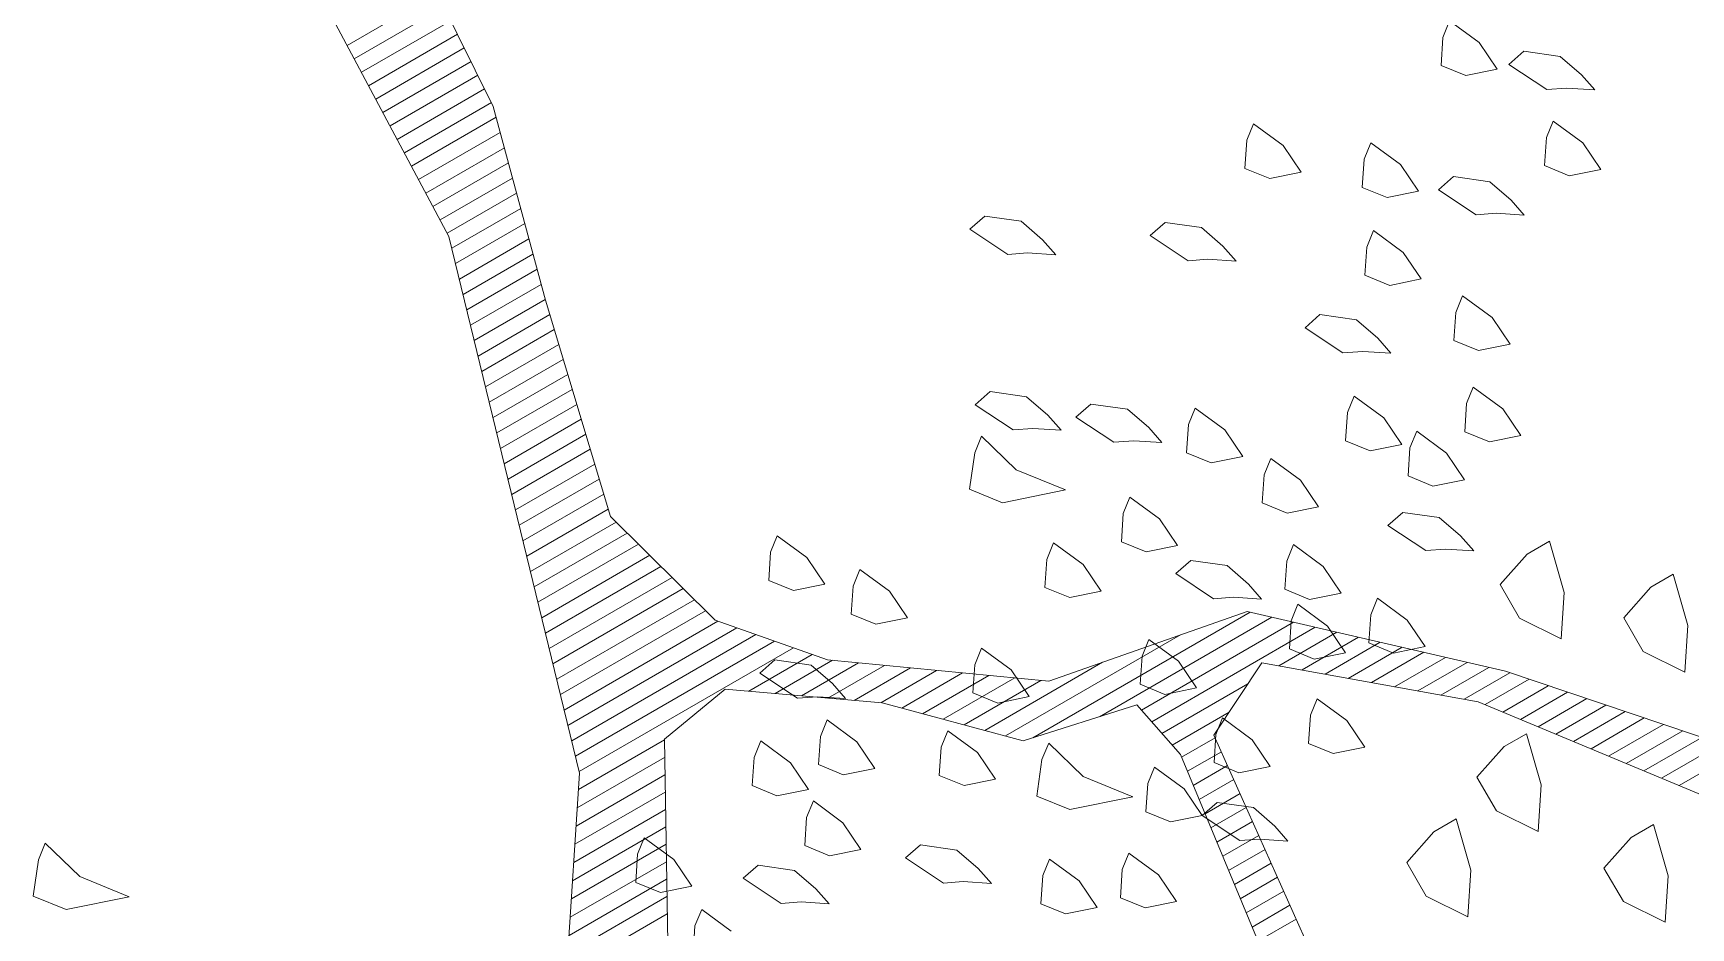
# Model space of a CAD drawing. Header units: metres. Extents: x 12093 to 20303, y 514 to 1412.
# Drawn here: x 19704.721 to 19706.283, y 699.65 to 700.493 of the extents above; entities that cross this region are included whole.
import ezdxf

# ---------------------------------------------------------------- set-up
doc = ezdxf.new("R2010")
doc.units = ezdxf.units.M
for name, color, linetype, lineweight in [('ARBOLES', 52, 'Continuous', 13), ('grass', 64, 'Continuous', 13), ('MANZANAS-ORIGINALES', 147, 'Continuous', 9)]:
    doc.layers.add(name, color=color, linetype=linetype, lineweight=lineweight)

# ---------------------------------------------------------------- blocks, each defined once
blk = doc.blocks.new('ghgfghgh')
at = {"layer": 'ARBOLES', "lineweight": 20}
for p, q in [((20001.65568, 663.70906), (20001.54716, 663.91237)), ((20001.62723, 663.89654), (20001.682, 663.78631)), ((20001.59513, 663.8225), (20001.64866, 663.8534)), ((20001.59939, 663.81453), (20001.65269, 663.8453)), ((20001.60364, 663.80656), (20001.65671, 663.8372)), ((20001.6079, 663.79859), (20001.66074, 663.8291)), ((20001.61215, 663.79062), (20001.66477, 663.821)), ((20001.6164, 663.78265), (20001.66879, 663.8129)), ((20001.62066, 663.77468), (20001.67282, 663.8048)), ((20001.62491, 663.76671), (20001.67684, 663.7967)), ((20001.62916, 663.75874), (20001.68087, 663.7886)), ((20001.682, 663.78631), (20001.71299, 663.67122)), ((20001.63342, 663.75078), (20001.68375, 663.77983)), ((20001.63767, 663.74281), (20001.68618, 663.77081)), ((20001.64192, 663.73484), (20001.6886, 663.76179)), ((20001.64618, 663.72687), (20001.69103, 663.75277)), ((20001.65043, 663.7189), (20001.69346, 663.74374)), ((20001.65468, 663.71093), (20001.69589, 663.73472)), ((20001.65739, 663.70206), (20001.69832, 663.7257)), ((20001.65961, 663.69292), (20001.70075, 663.71668)), ((20001.73329, 663.39038), (20001.65568, 663.70906)), ((20001.66184, 663.68378), (20001.70318, 663.70765)), ((20001.66406, 663.67464), (20001.70561, 663.69863)), ((20001.66629, 663.6655), (20001.70804, 663.68961)), ((20001.66851, 663.65636), (20001.71047, 663.68059)), ((20001.67074, 663.64722), (20001.7129, 663.67156)), ((20001.71299, 663.67122), (20001.75165, 663.54283)), ((20001.67297, 663.63808), (20001.71556, 663.66268)), ((20001.67519, 663.62894), (20001.71824, 663.6538)), ((20001.67742, 663.61981), (20001.72091, 663.64492)), ((20001.67964, 663.61067), (20001.72358, 663.63604)), ((20001.68187, 663.60153), (20001.72626, 663.62715)), ((20001.68409, 663.59239), (20001.72893, 663.61827)), ((20001.68632, 663.58325), (20001.73161, 663.60939)), ((20001.68855, 663.57411), (20001.73428, 663.60051)), ((20001.69077, 663.56497), (20001.73696, 663.59163)), ((20001.693, 663.55583), (20001.73963, 663.58275)), ((20001.69522, 663.54669), (20001.74231, 663.57387)), ((20001.69745, 663.53755), (20001.74498, 663.56499)), ((20001.69967, 663.52841), (20001.74765, 663.55611)), ((20001.7019, 663.51927), (20001.75033, 663.54723)), ((20001.70413, 663.51013), (20001.75501, 663.53951)), ((20001.75165, 663.54283), (20001.81383, 663.48121)), ((20001.70635, 663.50099), (20001.76166, 663.53292)), ((20001.70858, 663.49185), (20001.7683, 663.52633)), ((20001.7108, 663.48271), (20001.77495, 663.51974)), ((20001.71303, 663.47357), (20001.7816, 663.51315)), ((20001.71525, 663.46443), (20001.78824, 663.50657)), ((20001.71748, 663.45529), (20001.79489, 663.49998)), ((20001.71971, 663.44615), (20001.80154, 663.49339)), ((20001.72193, 663.43701), (20001.80818, 663.4868)), ((20001.72416, 663.42787), (20001.81552, 663.48061)), ((20002.00265, 663.41143), (20002.1318, 663.486)), ((20002.01207, 663.44495), (20002.12997, 663.48642)), ((20002.04235, 663.42393), (20002.1447, 663.48302)), ((20002.06719, 663.42784), (20002.15759, 663.48003)), ((20002.12997, 663.48642), (20002.28344, 663.45092)), ((20001.72638, 663.41873), (20001.82673, 663.47667)), ((20001.72861, 663.40959), (20001.83795, 663.47272)), ((20001.73084, 663.40045), (20001.84917, 663.46877)), ((20001.98641, 663.41248), (20002.09035, 663.47249)), ((20002.07327, 663.42093), (20002.17048, 663.47705)), ((20002.14886, 663.45415), (20002.18337, 663.47407)), ((20002.16262, 663.45167), (20002.19626, 663.47109)), ((20001.73306, 663.39131), (20001.86038, 663.46482)), ((20002.17637, 663.44918), (20002.20915, 663.46811)), ((20002.19013, 663.4467), (20002.22204, 663.46512)), ((20002.20388, 663.44421), (20002.23493, 663.46214)), ((20002.21764, 663.44173), (20002.24782, 663.45916)), ((20001.97408, 663.41579), (20002.04413, 663.45623)), ((20002.13867, 663.45599), (20002.11029, 663.41301)), ((20002.26734, 663.43275), (20002.13867, 663.45599)), ((20002.23139, 663.43925), (20002.26072, 663.45618)), ((20002.24514, 663.43676), (20002.27361, 663.4532)), ((20002.2589, 663.43428), (20002.28615, 663.45001)), ((20002.28344, 663.45092), (20002.44844, 663.39547)), ((20001.81972, 663.44029), (20001.78367, 663.41061)), ((20002.07935, 663.41401), (20002.13043, 663.44351)), ((20002.27139, 663.43107), (20002.29756, 663.44617)), ((20002.28188, 663.4267), (20002.30897, 663.44234)), ((20002.0645, 663.4309), (20001.99699, 663.40965)), ((20002.09035, 663.40149), (20002.0645, 663.4309)), ((20002.41903, 663.36962), (20002.26734, 663.43275)), ((20002.29238, 663.42233), (20002.32039, 663.4385)), ((20002.30287, 663.41797), (20002.3318, 663.43467)), ((20002.31336, 663.4136), (20002.34321, 663.43083)), ((20002.08542, 663.4071), (20002.11931, 663.42666)), ((20002.32386, 663.40923), (20002.35462, 663.427)), ((20002.33435, 663.40487), (20002.36604, 663.42316)), ((20001.73266, 663.38065), (20001.78368, 663.41011)), ((20001.78367, 663.41061), (20001.78628, 663.25253)), ((20002.09101, 663.3999), (20002.111, 663.41144)), ((20002.11029, 663.41301), (20002.20167, 663.20867)), ((20002.34484, 663.4005), (20002.37745, 663.41932)), ((20002.35534, 663.39613), (20002.38886, 663.41549)), ((20002.36583, 663.39177), (20002.40028, 663.41165)), ((20001.73196, 663.36982), (20001.78385, 663.39978)), ((20002.15869, 663.23705), (20002.09035, 663.40149)), ((20002.09451, 663.39149), (20002.1147, 663.40315)), ((20002.37632, 663.3874), (20002.41169, 663.40782)), ((20002.38681, 663.38303), (20002.4231, 663.40398)), ((20001.71547, 663.11414), (20001.73329, 663.39038)), ((20002.098, 663.38308), (20002.11841, 663.39487)), ((20001.73126, 663.359), (20001.78402, 663.38945)), ((20002.10149, 663.37468), (20002.12211, 663.38658)), ((20001.73056, 663.34817), (20001.78419, 663.37913)), ((20002.10499, 663.36627), (20002.12582, 663.37829)), ((20001.72987, 663.33734), (20001.78436, 663.3688)), ((20002.10848, 663.35786), (20002.12952, 663.37001)), ((20002.11198, 663.34945), (20002.13323, 663.36172)), ((20001.72917, 663.32651), (20001.78453, 663.35847)), ((20002.11547, 663.34105), (20002.13694, 663.35344)), ((20001.72847, 663.31568), (20001.7847, 663.34815)), ((20002.11897, 663.33264), (20002.14064, 663.34515)), ((20001.72777, 663.30485), (20001.78487, 663.33782)), ((20002.12246, 663.32423), (20002.14435, 663.33687)), ((20001.72707, 663.29403), (20001.78504, 663.32749)), ((20002.12595, 663.31582), (20002.14805, 663.32858)), ((20001.72637, 663.2832), (20001.78521, 663.31717)), ((20002.12945, 663.30742), (20002.15176, 663.32029)), ((20002.13294, 663.29901), (20002.15546, 663.31201)), ((20001.72568, 663.27237), (20001.78538, 663.30684)), ((20002.13644, 663.2906), (20002.15917, 663.30372))]:
    blk.add_line(p, q, dxfattribs=at)
at = {"layer": 'grass'}
for p, q in [((20002.25032, 663.83708), (20002.24632, 663.82727)), ((20002.26792, 663.82416), (20002.25032, 663.83708)), ((20002.24632, 663.82727), (20002.24521, 663.81057)), ((20002.27862, 663.80835), (20002.26792, 663.82416)), ((20002.28553, 663.81125), (20002.29443, 663.81905)), ((20002.29443, 663.81905), (20002.31604, 663.81593)), ((20002.31604, 663.81593), (20002.32874, 663.80502)), ((20002.24521, 663.81057), (20002.25991, 663.80456)), ((20002.25991, 663.80456), (20002.27862, 663.80835)), ((20002.30803, 663.79633), (20002.28553, 663.81125)), ((20002.32874, 663.80502), (20002.33654, 663.79611)), ((20002.31983, 663.79722), (20002.30803, 663.79633)), ((20002.33654, 663.79611), (20002.31983, 663.79722)), ((20002.13384, 663.77601), (20002.12983, 663.76621)), ((20002.15144, 663.7631), (20002.13384, 663.77601)), ((20002.31182, 663.77762), (20002.30781, 663.76782)), ((20002.32942, 663.7647), (20002.31182, 663.77762)), ((20002.12983, 663.76621), (20002.12872, 663.7495)), ((20002.20356, 663.76467), (20002.19956, 663.75487)), ((20002.22117, 663.75175), (20002.20356, 663.76467)), ((20002.30781, 663.76782), (20002.3067, 663.75111)), ((20002.34012, 663.74889), (20002.32942, 663.7647)), ((20002.16214, 663.74728), (20002.15144, 663.7631)), ((20002.19956, 663.75487), (20002.19845, 663.73816)), ((20002.12872, 663.7495), (20002.14343, 663.74349)), ((20002.14343, 663.74349), (20002.16214, 663.74728)), ((20002.23186, 663.73594), (20002.22117, 663.75175)), ((20002.24367, 663.73684), (20002.25258, 663.74463)), ((20002.25258, 663.74463), (20002.27418, 663.74152)), ((20002.3067, 663.75111), (20002.32141, 663.7451)), ((20002.32141, 663.7451), (20002.34012, 663.74889)), ((20002.19845, 663.73816), (20002.21315, 663.73215)), ((20002.21315, 663.73215), (20002.23186, 663.73594)), ((20002.26617, 663.72192), (20002.24367, 663.73684)), ((20002.27418, 663.74152), (20002.28688, 663.73061)), ((20002.28688, 663.73061), (20002.29468, 663.7217)), ((20001.96523, 663.71337), (20001.97414, 663.72117)), ((20001.97414, 663.72117), (20001.99575, 663.71806)), ((20001.99575, 663.71806), (20002.00845, 663.70715)), ((20002.07238, 663.70962), (20002.08128, 663.71741)), ((20002.08128, 663.71741), (20002.10289, 663.7143)), ((20002.27798, 663.72281), (20002.26617, 663.72192)), ((20002.29468, 663.7217), (20002.27798, 663.72281)), ((20001.98773, 663.69846), (20001.96523, 663.71337)), ((20002.00845, 663.70715), (20002.01624, 663.69824)), ((20002.09488, 663.6947), (20002.07238, 663.70962)), ((20002.10289, 663.7143), (20002.11559, 663.70339)), ((20002.20514, 663.71255), (20002.20113, 663.70274)), ((20002.22274, 663.69963), (20002.20514, 663.71255)), ((20001.99954, 663.69935), (20001.98773, 663.69846)), ((20002.01624, 663.69824), (20001.99954, 663.69935)), ((20002.10668, 663.69559), (20002.09488, 663.6947)), ((20002.12339, 663.69448), (20002.10668, 663.69559)), ((20002.11559, 663.70339), (20002.12339, 663.69448)), ((20002.20113, 663.70274), (20002.20002, 663.68604)), ((20002.23344, 663.68382), (20002.22274, 663.69963)), ((20002.20002, 663.68604), (20002.21473, 663.68003)), ((20002.21473, 663.68003), (20002.23344, 663.68382)), ((20002.25794, 663.6738), (20002.25393, 663.664)), ((20002.27554, 663.66089), (20002.25794, 663.6738)), ((20002.16439, 663.65484), (20002.1733, 663.66264)), ((20002.1733, 663.66264), (20002.19491, 663.65953)), ((20002.19491, 663.65953), (20002.20761, 663.64862)), ((20002.25393, 663.664), (20002.25283, 663.64729)), ((20002.28624, 663.64507), (20002.27554, 663.66089)), ((20002.18689, 663.63992), (20002.16439, 663.65484)), ((20002.20761, 663.64862), (20002.2154, 663.63971)), ((20002.25283, 663.64729), (20002.26753, 663.64128)), ((20002.1987, 663.64082), (20002.18689, 663.63992)), ((20002.2154, 663.63971), (20002.1987, 663.64082)), ((20002.26753, 663.64128), (20002.28624, 663.64507)), ((20001.96838, 663.60913), (20001.97729, 663.61693)), ((20001.97729, 663.61693), (20001.99889, 663.61381)), ((20002.26442, 663.61967), (20002.26041, 663.60987)), ((20002.28202, 663.60676), (20002.26442, 663.61967)), ((20001.99088, 663.59421), (20001.96838, 663.60913)), ((20001.99889, 663.61381), (20002.01159, 663.6029)), ((20002.0283, 663.60179), (20002.03721, 663.60959)), ((20002.03721, 663.60959), (20002.05882, 663.60648)), ((20002.09914, 663.60716), (20002.09513, 663.59735)), ((20002.11674, 663.59424), (20002.09914, 663.60716)), ((20002.19358, 663.61431), (20002.18957, 663.60451)), ((20002.21118, 663.60139), (20002.19358, 663.61431)), ((20002.26041, 663.60987), (20002.2593, 663.59316)), ((20002.29271, 663.59095), (20002.28202, 663.60676)), ((20002.01159, 663.6029), (20002.01939, 663.59399)), ((20002.0508, 663.58687), (20002.0283, 663.60179)), ((20002.05882, 663.60648), (20002.07152, 663.59557)), ((20002.09513, 663.59735), (20002.09402, 663.58065)), ((20002.18957, 663.60451), (20002.18847, 663.5878)), ((20002.22188, 663.58558), (20002.21118, 663.60139)), ((20001.97217, 663.59042), (20001.96816, 663.58061)), ((20001.99267, 663.5706), (20001.97217, 663.59042)), ((20002.00269, 663.5951), (20001.99088, 663.59421)), ((20002.01939, 663.59399), (20002.00269, 663.5951)), ((20002.06261, 663.58777), (20002.0508, 663.58687)), ((20002.07932, 663.58666), (20002.06261, 663.58777)), ((20002.07152, 663.59557), (20002.07932, 663.58666)), ((20002.12743, 663.57843), (20002.11674, 663.59424)), ((20002.18847, 663.5878), (20002.20317, 663.58179)), ((20002.23079, 663.59338), (20002.22678, 663.58358)), ((20002.24839, 663.58046), (20002.23079, 663.59338)), ((20002.2593, 663.59316), (20002.274, 663.58715)), ((20002.274, 663.58715), (20002.29271, 663.59095)), ((20001.96816, 663.58061), (20001.96505, 663.55901)), ((20002.09402, 663.58065), (20002.10872, 663.57464)), ((20002.10872, 663.57464), (20002.12743, 663.57843)), ((20002.14414, 663.57732), (20002.14013, 663.56752)), ((20002.16174, 663.5644), (20002.14414, 663.57732)), ((20002.20317, 663.58179), (20002.22188, 663.58558)), ((20002.22678, 663.58358), (20002.22567, 663.56687)), ((20002.25909, 663.56465), (20002.24839, 663.58046)), ((20002.02208, 663.55858), (20001.99267, 663.5706)), ((20002.14013, 663.56752), (20002.13902, 663.55081)), ((20001.96505, 663.55901), (20001.98465, 663.55099)), ((20001.98465, 663.55099), (20002.02208, 663.55858)), ((20002.17244, 663.54859), (20002.16174, 663.5644)), ((20002.22567, 663.56687), (20002.24038, 663.56086)), ((20002.24038, 663.56086), (20002.25909, 663.56465)), ((20002.06039, 663.55435), (20002.05638, 663.54455)), ((20002.07799, 663.54144), (20002.06039, 663.55435)), ((20002.13902, 663.55081), (20002.15373, 663.5448)), ((20002.15373, 663.5448), (20002.17244, 663.54859)), ((20002.05638, 663.54455), (20002.05527, 663.52784)), ((20002.08869, 663.52563), (20002.07799, 663.54144)), ((20002.21365, 663.53746), (20002.22256, 663.54526)), ((20002.22256, 663.54526), (20002.24417, 663.54215)), ((20002.24417, 663.54215), (20002.25687, 663.53124)), ((20001.85078, 663.53135), (20001.84678, 663.52155)), ((20001.86838, 663.51844), (20001.85078, 663.53135)), ((20002.05527, 663.52784), (20002.06998, 663.52183)), ((20002.23615, 663.52255), (20002.21365, 663.53746)), ((20002.25687, 663.53124), (20002.26467, 663.52233)), ((20002.30976, 663.52817), (20002.29647, 663.5205)), ((20002.31847, 663.49774), (20002.30976, 663.52817)), ((20001.84678, 663.52155), (20001.84567, 663.50485)), ((20001.87908, 663.50263), (20001.86838, 663.51844)), ((20002.01496, 663.52717), (20002.01095, 663.51736)), ((20002.03256, 663.51425), (20002.01496, 663.52717)), ((20002.06998, 663.52183), (20002.08869, 663.52563)), ((20002.15752, 663.52609), (20002.15351, 663.51629)), ((20002.17512, 663.51317), (20002.15752, 663.52609)), ((20002.24796, 663.52344), (20002.23615, 663.52255)), ((20002.26467, 663.52233), (20002.24796, 663.52344)), ((20002.29647, 663.5205), (20002.28036, 663.50233)), ((20001.8998, 663.51132), (20001.89579, 663.50152)), ((20001.9174, 663.4984), (20001.8998, 663.51132)), ((20002.01095, 663.51736), (20002.00984, 663.50066)), ((20002.04325, 663.49844), (20002.03256, 663.51425)), ((20002.08758, 663.50892), (20002.09649, 663.51672)), ((20002.11008, 663.494), (20002.08758, 663.50892)), ((20002.09649, 663.51672), (20002.1181, 663.5136)), ((20002.1181, 663.5136), (20002.1308, 663.50269)), ((20002.15351, 663.51629), (20002.1524, 663.49958)), ((20002.18582, 663.49736), (20002.17512, 663.51317)), ((20002.38318, 663.5085), (20002.36988, 663.50082)), ((20002.39188, 663.47807), (20002.38318, 663.5085)), ((20001.84567, 663.50485), (20001.86037, 663.49884)), ((20001.86037, 663.49884), (20001.87908, 663.50263)), ((20001.89579, 663.50152), (20001.89468, 663.48481)), ((20001.92809, 663.48259), (20001.9174, 663.4984)), ((20002.00984, 663.50066), (20002.02454, 663.49465)), ((20002.02454, 663.49465), (20002.04325, 663.49844)), ((20002.1308, 663.50269), (20002.13859, 663.49379)), ((20002.1524, 663.49958), (20002.16711, 663.49357)), ((20002.28036, 663.50233), (20002.29187, 663.48238)), ((20002.36988, 663.50082), (20002.35377, 663.48266)), ((20002.12189, 663.49489), (20002.11008, 663.494)), ((20002.13859, 663.49379), (20002.12189, 663.49489)), ((20002.1602, 663.49067), (20002.1562, 663.48087)), ((20002.1778, 663.47776), (20002.1602, 663.49067)), ((20002.16711, 663.49357), (20002.18582, 663.49736)), ((20002.20743, 663.49425), (20002.20342, 663.48445)), ((20002.22503, 663.48133), (20002.20743, 663.49425)), ((20002.31669, 663.47011), (20002.31847, 663.49774)), ((20001.81383, 663.48121), (20001.88059, 663.4577)), ((20001.89468, 663.48481), (20001.90938, 663.4788)), ((20001.90938, 663.4788), (20001.92809, 663.48259)), ((20002.1562, 663.48087), (20002.15509, 663.46416)), ((20002.20342, 663.48445), (20002.20231, 663.46774)), ((20002.23572, 663.46552), (20002.22503, 663.48133)), ((20002.29187, 663.48238), (20002.31669, 663.47011)), ((20002.35377, 663.48266), (20002.36529, 663.46271)), ((20002.07155, 663.46971), (20002.06754, 663.45991)), ((20002.08915, 663.4568), (20002.07155, 663.46971)), ((20002.1885, 663.46194), (20002.1778, 663.47776)), ((20002.3901, 663.45044), (20002.39188, 663.47807)), ((20001.83382, 663.43906), (20001.8716, 663.46087)), ((20001.9722, 663.46456), (20001.9682, 663.45476)), ((20001.9898, 663.45165), (20001.9722, 663.46456)), ((20002.06754, 663.45991), (20002.06644, 663.4432)), ((20002.15509, 663.46416), (20002.16979, 663.45815)), ((20002.16979, 663.45815), (20002.1885, 663.46194)), ((20002.20231, 663.46774), (20002.21701, 663.46173)), ((20002.21701, 663.46173), (20002.23572, 663.46552)), ((20002.36529, 663.46271), (20002.3901, 663.45044)), ((20001.84034, 663.44982), (20001.84924, 663.45762)), ((20001.86284, 663.43491), (20001.84034, 663.44982)), ((20001.84924, 663.45762), (20001.87085, 663.45451)), ((20001.8495, 663.43769), (20001.88365, 663.4574)), ((20001.86519, 663.43632), (20001.89911, 663.4559)), ((20001.87085, 663.45451), (20001.88355, 663.4436)), ((20001.88059, 663.4577), (20002.01207, 663.44495)), ((20001.88087, 663.43495), (20001.91457, 663.4544)), ((20001.89655, 663.43358), (20001.93003, 663.45291)), ((20001.91224, 663.43221), (20001.94549, 663.45141)), ((20001.92475, 663.42901), (20001.96095, 663.44991)), ((20001.9682, 663.45476), (20001.96709, 663.43805)), ((20002.0005, 663.43583), (20001.9898, 663.45165)), ((20002.09985, 663.44098), (20002.08915, 663.4568)), ((20001.91308, 663.43213), (20001.81972, 663.44029)), ((20001.88355, 663.4436), (20001.89135, 663.43469)), ((20001.93708, 663.4257), (20001.97641, 663.44841)), ((20001.94942, 663.4224), (20001.99187, 663.44691)), ((20001.96175, 663.41909), (20002.00733, 663.44541)), ((20002.06644, 663.4432), (20002.08114, 663.43719)), ((20002.08114, 663.43719), (20002.09985, 663.44098)), ((20001.87464, 663.4358), (20001.86284, 663.43491)), ((20001.89135, 663.43469), (20001.87464, 663.4358)), ((20001.99699, 663.40965), (20001.91308, 663.43213)), ((20001.96709, 663.43805), (20001.98179, 663.43204)), ((20001.98179, 663.43204), (20002.0005, 663.43583)), ((20002.17158, 663.43454), (20002.16757, 663.42474)), ((20002.18918, 663.42163), (20002.17158, 663.43454)), ((20001.88044, 663.42199), (20001.87643, 663.41219)), ((20001.89804, 663.40908), (20001.88044, 663.42199)), ((20002.11545, 663.42317), (20002.11144, 663.41336)), ((20002.13305, 663.41025), (20002.11545, 663.42317)), ((20002.16757, 663.42474), (20002.16646, 663.40803)), ((20002.19988, 663.40581), (20002.18918, 663.42163)), ((20001.87643, 663.41219), (20001.87532, 663.39548)), ((20001.95217, 663.41555), (20001.94816, 663.40575)), ((20001.96977, 663.40263), (20001.95217, 663.41555)), ((20002.11144, 663.41336), (20002.11033, 663.39666)), ((20002.14375, 663.39444), (20002.13305, 663.41025)), ((20002.29599, 663.41384), (20002.28269, 663.40616)), ((20002.3047, 663.3834), (20002.29599, 663.41384)), ((20001.84102, 663.40951), (20001.83701, 663.3997)), ((20001.85862, 663.39659), (20001.84102, 663.40951)), ((20001.90874, 663.39326), (20001.89804, 663.40908)), ((20001.94816, 663.40575), (20001.94705, 663.38904)), ((20001.98047, 663.38682), (20001.96977, 663.40263)), ((20002.01209, 663.40821), (20002.00809, 663.39841)), ((20002.03259, 663.3884), (20002.01209, 663.40821)), ((20002.16646, 663.40803), (20002.18117, 663.40202)), ((20002.18117, 663.40202), (20002.19988, 663.40581)), ((20002.28269, 663.40616), (20002.26658, 663.38799)), ((20001.83701, 663.3997), (20001.8359, 663.383)), ((20001.86931, 663.38078), (20001.85862, 663.39659)), ((20001.87532, 663.39548), (20001.89003, 663.38947)), ((20001.89003, 663.38947), (20001.90874, 663.39326)), ((20002.00809, 663.39841), (20002.00497, 663.3768)), ((20002.07491, 663.39398), (20002.07091, 663.38417)), ((20002.09251, 663.38106), (20002.07491, 663.39398)), ((20002.11033, 663.39666), (20002.12503, 663.39065)), ((20002.12503, 663.39065), (20002.14375, 663.39444)), ((20001.8359, 663.383), (20001.8506, 663.37699)), ((20001.8506, 663.37699), (20001.86931, 663.38078)), ((20001.94705, 663.38904), (20001.96176, 663.38303)), ((20001.96176, 663.38303), (20001.98047, 663.38682)), ((20002.062, 663.37637), (20002.03259, 663.3884)), ((20002.07091, 663.38417), (20002.0698, 663.36747)), ((20002.10321, 663.36525), (20002.09251, 663.38106)), ((20002.26658, 663.38799), (20002.2781, 663.36805)), ((20002.30291, 663.35578), (20002.3047, 663.3834)), ((20001.87221, 663.37387), (20001.8682, 663.36407)), ((20001.88981, 663.36096), (20001.87221, 663.37387)), ((20002.00497, 663.3768), (20002.02458, 663.36879)), ((20002.02458, 663.36879), (20002.062, 663.37637)), ((20002.10321, 663.36525), (20002.11212, 663.37305)), ((20002.11212, 663.37305), (20002.13373, 663.36993)), ((20001.8682, 663.36407), (20001.8671, 663.34737)), ((20001.90051, 663.34515), (20001.88981, 663.36096)), ((20002.0698, 663.36747), (20002.0845, 663.36146)), ((20002.0845, 663.36146), (20002.10321, 663.36525)), ((20002.12571, 663.35033), (20002.10321, 663.36525)), ((20002.13373, 663.36993), (20002.14643, 663.35902)), ((20002.25431, 663.36318), (20002.24102, 663.3555)), ((20002.26302, 663.33274), (20002.25431, 663.36318)), ((20002.2781, 663.36805), (20002.30291, 663.35578)), ((20001.77175, 663.35202), (20001.76775, 663.34222)), ((20001.78936, 663.3391), (20001.77175, 663.35202)), ((20002.13752, 663.35122), (20002.12571, 663.35033)), ((20002.15423, 663.35011), (20002.13752, 663.35122)), ((20002.14643, 663.35902), (20002.15423, 663.35011)), ((20002.24102, 663.3555), (20002.22491, 663.33734)), ((20002.35816, 663.35221), (20002.34205, 663.33405)), ((20002.37146, 663.35989), (20002.35816, 663.35221)), ((20002.38017, 663.32945), (20002.37146, 663.35989)), ((20001.41579, 663.34881), (20001.41178, 663.339)), ((20001.43629, 663.32899), (20001.41579, 663.34881)), ((20001.76775, 663.34222), (20001.76664, 663.32551)), ((20001.8671, 663.34737), (20001.8818, 663.34135)), ((20001.8818, 663.34135), (20001.90051, 663.34515)), ((20001.92702, 663.34003), (20001.93593, 663.34783)), ((20001.93593, 663.34783), (20001.95753, 663.34472)), ((20001.95753, 663.34472), (20001.97023, 663.3338)), ((20002.05978, 663.34296), (20002.05577, 663.33316)), ((20002.07738, 663.33005), (20002.05978, 663.34296)), ((20001.41178, 663.339), (20001.40867, 663.3174)), ((20001.80005, 663.32329), (20001.78936, 663.3391)), ((20001.83057, 663.32798), (20001.83948, 663.33577)), ((20001.83948, 663.33577), (20001.86108, 663.33266)), ((20001.86108, 663.33266), (20001.87378, 663.32175)), ((20001.94952, 663.32511), (20001.92702, 663.34003)), ((20001.97023, 663.3338), (20001.97803, 663.3249)), ((20002.01256, 663.33938), (20002.00855, 663.32958)), ((20002.03016, 663.32647), (20002.01256, 663.33938)), ((20002.05577, 663.33316), (20002.05466, 663.31645)), ((20002.22491, 663.33734), (20002.23642, 663.31739)), ((20002.26124, 663.30512), (20002.26302, 663.33274)), ((20002.34205, 663.33405), (20002.35357, 663.3141)), ((20001.4657, 663.31697), (20001.43629, 663.32899)), ((20001.76664, 663.32551), (20001.78134, 663.3195)), ((20001.78134, 663.3195), (20001.80005, 663.32329)), ((20001.85307, 663.31306), (20001.83057, 663.32798)), ((20001.87378, 663.32175), (20001.88158, 663.31284)), ((20001.96133, 663.32601), (20001.94952, 663.32511)), ((20001.97803, 663.3249), (20001.96133, 663.32601)), ((20002.00855, 663.32958), (20002.00744, 663.31288)), ((20002.04085, 663.31066), (20002.03016, 663.32647)), ((20002.08808, 663.31423), (20002.07738, 663.33005)), ((20002.37839, 663.30183), (20002.38017, 663.32945)), ((20001.40867, 663.3174), (20001.42828, 663.30938)), ((20001.42828, 663.30938), (20001.4657, 663.31697)), ((20001.86488, 663.31395), (20001.85307, 663.31306)), ((20001.88158, 663.31284), (20001.86488, 663.31395)), ((20002.00744, 663.31288), (20002.02214, 663.30686)), ((20002.05466, 663.31645), (20002.06937, 663.31044)), ((20002.06937, 663.31044), (20002.08808, 663.31423)), ((20002.23642, 663.31739), (20002.26124, 663.30512)), ((20002.35357, 663.3141), (20002.37839, 663.30183)), ((20001.80585, 663.30948), (20001.80184, 663.29968)), ((20001.82345, 663.29657), (20001.80585, 663.30948)), ((20002.02214, 663.30686), (20002.04085, 663.31066)), ((20001.80184, 663.29968), (20001.80073, 663.28297))]:
    blk.add_line(p, q, dxfattribs=at)

msp = doc.modelspace()

# ---------------------------------------------------------------- linework, layer by layer
at = {"layer": 'MANZANAS-ORIGINALES'}
for centre, radius, start, end in [((19642.9407, 405.9377), 298.2754, 76.737765, 84.549861), ((19642.9403, 405.9341), 298.129, 76.737405, 84.549838)]:
    msp.add_arc(centre, radius, start, end, dxfattribs=at)

# ---------------------------------------------------------------- block references
at = {"layer": 'Defpoints', "lineweight": 20, "xscale": 1.586003757394792, "yscale": 1.586003757394792, "zscale": 1.586003757394792}
msp.add_blockref('ghgfghgh', (-12017.5881, -352.3436), dxfattribs=at)

doc.saveas('drawing.dxf')
